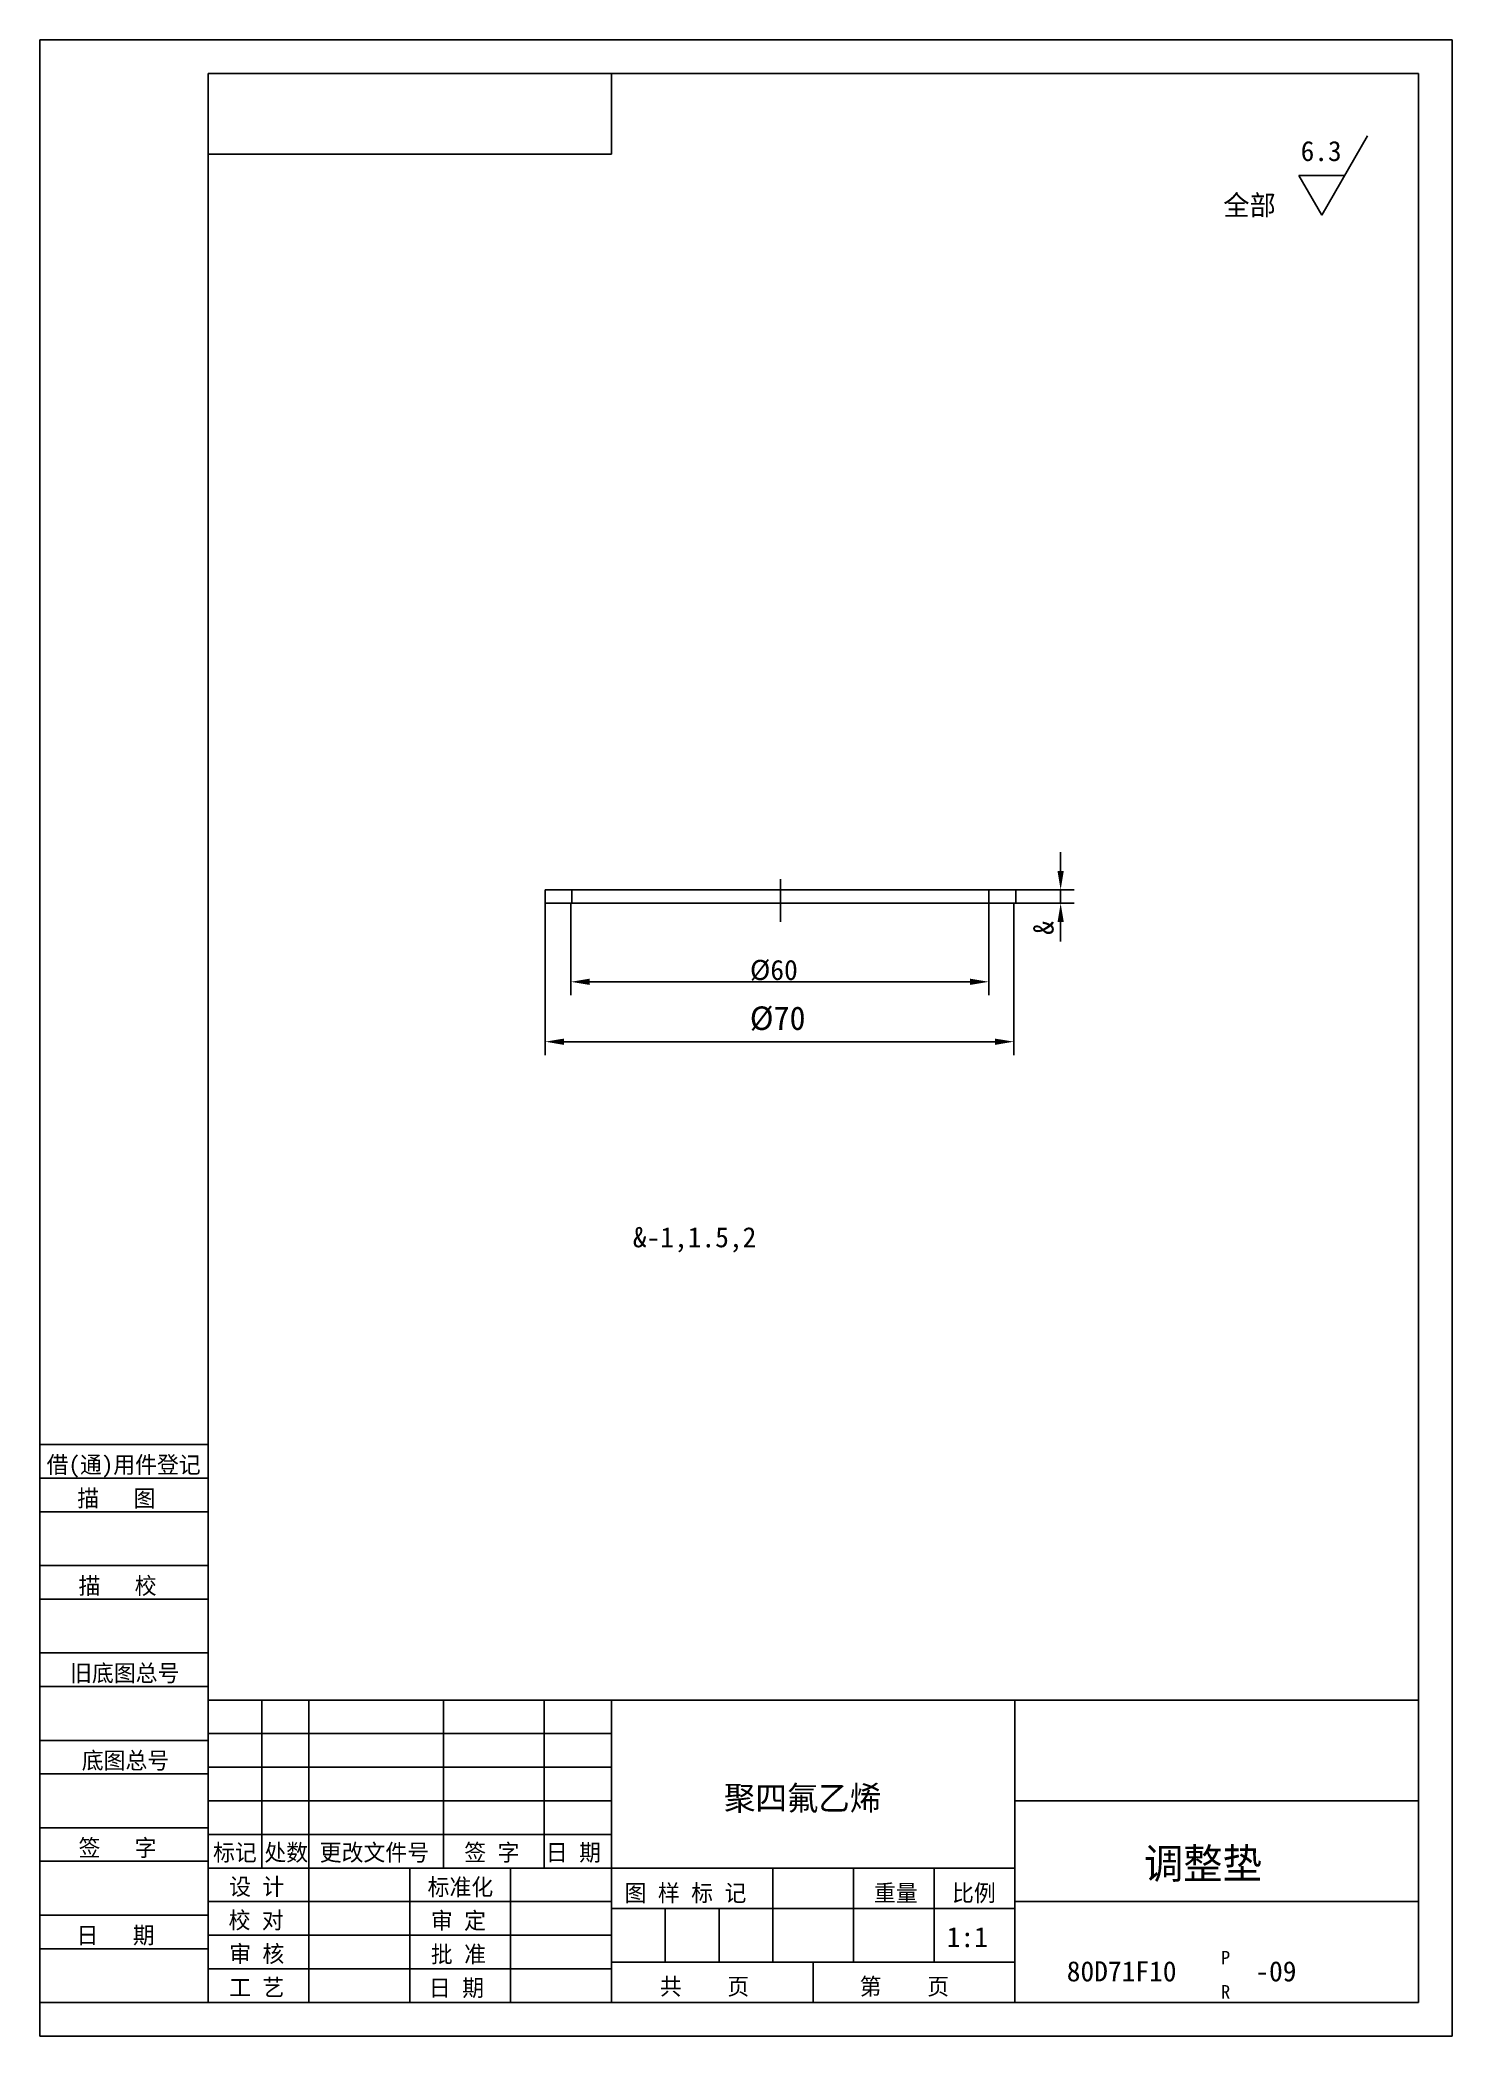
# Model space of a CAD drawing. Header units: metres. Extents: x 0 to 210, y 0 to 297.
import ezdxf

# ---------------------------------------------------------------- set-up
doc = ezdxf.new("R2010")
doc.units = ezdxf.units.M
for name, color, linetype in [('C', 6, 'Continuous'), ('D', 1, 'Continuous'), ('FL', 5, 'Continuous'), ('T', 7, 'Continuous'), ('TL', 4, 'Continuous')]:
    doc.layers.add(name, color=color, linetype=linetype)

# ---------------------------------------------------------------- blocks, each defined once
blk = doc.blocks.new('TUKUN4')
at = {"layer": 'FL'}
for p, q in [((0, 297), (0, 0)), ((210, 297), (0, 297)), ((210, 0), (210, 297)), ((0, 78), (25, 78)), ((0, 70), (25, 70)), ((0, 65), (25, 65)), ((0, 57), (25, 57)), ((0, 52), (25, 52)), ((33, 25), (33, 50)), ((40, 5), (40, 50)), ((60, 25), (60, 50)), ((75, 25), (75, 50)), ((25, 45), (85, 45)), ((0, 44), (25, 44)), ((0, 39), (25, 39)), ((25, 40), (85, 40)), ((25, 35), (85, 35)), ((0, 31), (25, 31)), ((25, 30), (85, 30)), ((0, 26), (25, 26)), ((70, 5), (70, 25)), ((0, 18), (25, 18)), ((25, 20), (85, 20)), ((25, 15), (85, 15)), ((0, 13), (25, 13)), ((25, 10), (85, 10)), ((0, 0), (210, 0))]:
    blk.add_line(p, q, dxfattribs=at)
at = {"layer": 'TL'}
for p, q in [((25, 5), (25, 292)), ((205, 292), (25, 292)), ((85, 292), (85, 280)), ((205, 5), (205, 292)), ((85, 280), (25, 280)), ((0, 88), (25, 88)), ((0, 83), (25, 83)), ((205, 50), (25, 50)), ((85, 5), (85, 50)), ((145, 5), (145, 50)), ((205, 35), (145, 35)), ((145, 25), (25, 25)), ((55, 5), (55, 25)), ((109, 11), (109, 25)), ((121, 11), (121, 25)), ((133, 11), (133, 25)), ((85, 19), (145, 19)), ((93, 11), (93, 19)), ((101, 11), (101, 19)), ((205, 20), (145, 20)), ((145, 11), (85, 11)), ((115, 5), (115, 11)), ((0, 5), (205, 5))]:
    blk.add_line(p, q, dxfattribs=at)
at = {"layer": 'T'}
for s, p in [('借(通)用件登记', (1, 83.76)), ('描   图', (5.56, 78.76)), ('描   校', (5.74, 65.76)), ('旧底图总号', (4.49, 52.76)), ('底图总号', (6.22, 39.76)), ('签   字', (5.74, 26.76)), ('标记', (25.75, 26.07)), ('处数', (33.38, 26.07)), ('更改文件号', (41.61, 26.07)), ('签 字', (63.1, 26.07)), ('日 期', (75.23, 26.07)), ('设 计', (28.14, 20.99)), ('标准化', (57.65, 20.93)), ('图 样 标 记', (86.95, 20.04)), ('重量', (124.03, 20.04)), ('比例', (135.64, 20.04)), ('校 对', (28.05, 15.99)), ('审 定', (58.13, 15.93)), ('日   期', (5.45, 13.76)), ('审 核', (28.14, 10.99)), ('批 准', (58.13, 10.93)), ('共    页', (92.18, 6.13)), ('第    页', (121.9, 6.13)), ('工 艺', (28.14, 5.99)), ('日 期', (57.84, 5.93))]:
    blk.add_text(s, height=2.5, dxfattribs=at).set_placement(p)

msp = doc.modelspace()

# ---------------------------------------------------------------- linework, layer by layer
at = {"layer": 'C'}
msp.add_line((110.12, 172.15), (110.12, 165.78), dxfattribs=at)
at = {"layer": 'D'}
for p, q in [((197.44, 282.74), (190.61, 270.91)), ((187.19, 276.83), (194.02, 276.83)), ((190.61, 270.91), (187.19, 276.83)), ((151.79, 173.34), (151.79, 176.14)), ((145.07, 170.54), (153.79, 170.54)), ((151.79, 170.54), (151.79, 168.54)), ((75.12, 168.54), (75.12, 154.32)), ((78.94, 168.54), (78.94, 159.41)), ((141.12, 168.54), (141.12, 154.86)), ((144.84, 168.54), (144.84, 145.95)), ((144.84, 168.54), (153.79, 168.54)), ((151.79, 165.74), (151.79, 162.94)), ((151.79, 162.94), (151.79, 162.85)), ((78.94, 159.41), (78.94, 154.86)), ((81.74, 156.86), (138.32, 156.86)), ((75.12, 154.32), (75.12, 145.95)), ((77.92, 147.95), (142.04, 147.95))]:
    msp.add_line(p, q, dxfattribs=at)
for points in [[(151.33, 173.34), (152.26, 173.34), (151.79, 170.54)], [(151.33, 165.74), (152.26, 165.74), (151.79, 168.54)], [(81.74, 157.33), (81.74, 156.4), (78.94, 156.86)], [(138.32, 157.33), (138.32, 156.4), (141.12, 156.86)], [(77.92, 148.41), (77.92, 147.48), (75.12, 147.95)], [(142.04, 148.41), (142.04, 147.48), (144.84, 147.95)]]:
    msp.add_solid(points, dxfattribs=at)
at = {"layer": 'TL'}
for p, q in [((75.12, 170.54), (79.12, 170.54)), ((75.12, 168.54), (75.12, 170.54)), ((79.12, 170.54), (110.12, 170.54)), ((79.12, 168.54), (79.12, 170.54)), ((141.12, 170.54), (110.12, 170.54)), ((145.12, 170.54), (141.12, 170.54)), ((141.12, 168.54), (141.12, 170.54)), ((145.12, 168.54), (145.12, 170.54)), ((79.12, 168.54), (75.12, 168.54)), ((110.12, 168.54), (79.12, 168.54)), ((110.12, 168.54), (141.12, 168.54)), ((141.12, 168.54), (145.12, 168.54))]:
    msp.add_line(p, q, dxfattribs=at)

# ---------------------------------------------------------------- block references
msp.add_blockref('TUKUN4', (0, 0), dxfattribs=at)

# ---------------------------------------------------------------- texts
at = {"layer": 'D'}
for s, height, p in [('6.3', 2.98, (187.49, 278.98)), ('全部', 3, (175.98, 270.91)), ('%%c60', 3, (105.59, 157.13)), ('%%c70', 3.5, (105.56, 149.7)), ('&-1,1.5,2', 3, (88.17, 117.36)), ('聚四氟乙烯', 3.6, (101.71, 33.61)), ('调整垫', 4.5, (164.17, 23.42)), ('1:1', 3, (134.85, 13.23)), ('P', 2, (175.64, 10.68)), ('80D71F10', 3, (152.7, 8.14)), ('-09', 3, (180.74, 8.14)), ('R', 2, (175.64, 5.59))]:
    msp.add_text(s, height=height, dxfattribs=at).set_placement(p)
msp.add_text('&', height=3, rotation=90, dxfattribs=at).set_placement((150.74, 163.85))

doc.saveas('drawing.dxf')
